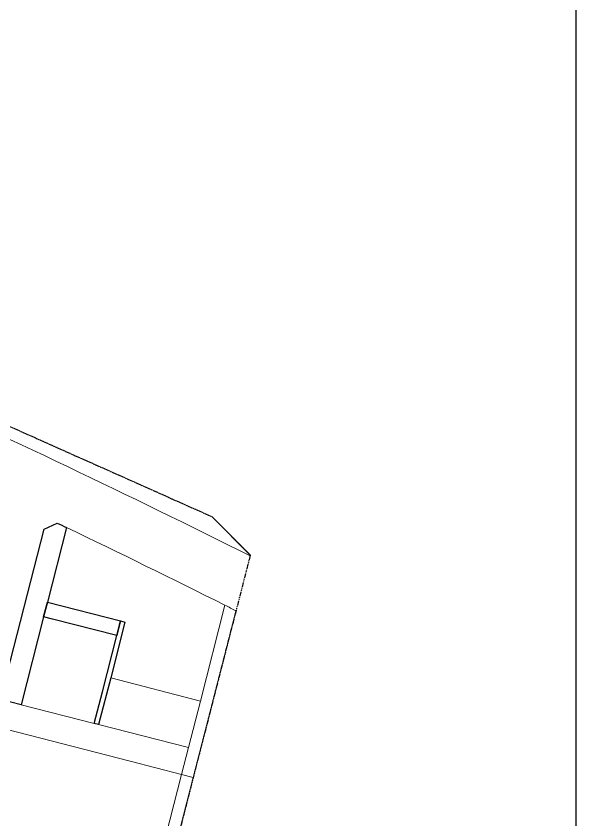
# Model space of a CAD drawing. Header units: centimetres. Extents: x -6122352 to 6876996, y -1694241 to 2592194.
# Drawn here: x -2755158 to -2384800, y -156000 to 375839 of the extents above; entities that cross this region are included whole.
import ezdxf

# ---------------------------------------------------------------- set-up
doc = ezdxf.new("R2010")
doc.units = ezdxf.units.CM
doc.header["$MEASUREMENT"] = 0
doc.linetypes.add('23585-XR-AR-DAMAC PLOT LIMITS$0$PHANTOM2', pattern=[1.25, 0.625, -0.125, 0.125, -0.125, 0.125, -0.125])
doc.layers.add('23585-XR-AR-DAMAC PLOT LIMITS$0$1-Open Space', color=7, linetype='Continuous', lineweight=5, true_color=0x90cf5a)
doc.layers.add('23585-XR-AR-DAMAC PLOT LIMITS$0$1-Utility', color=7, linetype='Continuous', lineweight=5, true_color=0x8db1ff)
doc.layers.add('23585-XR-AR-DAMAC PLOT LIMITS$0$1-Retail', color=10, linetype='Continuous', lineweight=5)
doc.layers.add('A-ANNO-TEXT', color=3, linetype='Continuous', lineweight=25)
for name, color, linetype in [('23585-XR-AR-DAMAC PLOT LIMITS$0$1-Utility Corridor', 44, 'Continuous'), ('23585-XR-AR-DAMAC PLOT LIMITS$0$PROJECT_LIMIT', 1, 'Continuous'), ('@MI-REF LAYER', 7, 'Continuous')]:
    doc.layers.add(name, color=color, linetype=linetype)
doc.layers.add('23585-XR-AR-DAMAC PLOT LIMITS$0$D-Phase New', color=7, linetype='Continuous', true_color=0x000080)

# ---------------------------------------------------------------- blocks, each defined once
blk = doc.blocks.new('23585-XR-AR-DAMAC PLOT LIMITS')
at = {"layer": '23585-XR-AR-DAMAC PLOT LIMITS$0$1-Open Space', "color": 251, "true_color": 0x636466}
blk.add_lwpolyline([(497765.25, 2770598.08), (497880.61, 2770648.18), (497887.92, 2770651.35), (497909.35, 2770660.66), (497971.49, 2770687.64), (498007.3, 2770689.12), (498007.6, 2770688.64, 0.020061), (497512.94, 2770477.04, 0.002758)], format="xyb", dxfattribs=at)
blk.add_lwpolyline([(498038.99, 2770640.54), (498090.26, 2770561.96), (498090.24, 2770561.95), (498083.58, 2770557.6), (498073.58, 2770572.93), (498056.26, 2770599.48), (498020.44, 2770654.37, -0.000306), (498028.07, 2770657.27)], format="xyb", close=True, dxfattribs=at)
blk.add_lwpolyline([(498054.27, 2770538.47), (498083.58, 2770557.6), (498073.58, 2770572.93), (498022.23, 2770539.42), (498019.72, 2770537.78), (497977.84, 2770510.46), (497966.12, 2770502.81), (497976.12, 2770487.48)], close=True, dxfattribs=at)
blk.add_lwpolyline([(498279.8, 2770271.46), (498090.26, 2770561.96), (498083.58, 2770557.6), (498146.42, 2770461.29)], dxfattribs=at)
at = {"layer": '23585-XR-AR-DAMAC PLOT LIMITS$0$1-Retail', "color": 251, "true_color": 0x636466}
blk.add_lwpolyline([(498056.26, 2770599.48), (498004.72, 2770566.25), (497983.98, 2770598.05), (497981.46, 2770596.41), (497939.59, 2770569.08), (497911.7, 2770611.83, -0.004376), (498020.44, 2770654.37)], format="xyb", close=True, dxfattribs=at)
at = {"layer": '23585-XR-AR-DAMAC PLOT LIMITS$0$1-Utility', "color": 251, "true_color": 0x636466}
for points in [[(498073.58, 2770572.93), (498022.23, 2770539.42), (498004.72, 2770566.25), (498056.26, 2770599.48)], [(498019.72, 2770537.78), (497977.84, 2770510.46), (497945.05, 2770560.71), (497950.16, 2770564.04), (497986.93, 2770588.03), (498007.86, 2770555.95)]]:
    blk.add_lwpolyline(points, close=True, dxfattribs=at)
blk.add_lwpolyline([(498083.58, 2770557.6), (498083.56, 2770557.59), (498054.27, 2770538.47), (497976.12, 2770487.48), (497983.86, 2770475.61, 0.058807), (497990.8, 2770468.79, -0.080575), (498003.57, 2770455.09, -0.093711), (498011.63, 2770434.9, 0.057431), (498012.77, 2770431.3), (498038.96, 2770391.17), (498064.08, 2770407.56), (498146.42, 2770461.29)], format="xyb", close=True, dxfattribs=at)
at = {"layer": '23585-XR-AR-DAMAC PLOT LIMITS$0$1-Utility Corridor', "color": 251, "true_color": 0x636466}
blk.add_lwpolyline([(497939.59, 2770569.08), (497945.05, 2770560.71), (497977.84, 2770510.46), (497966.12, 2770502.81), (497902.56, 2770600.21), (497905.43, 2770609.31, -0.000253), (497911.7, 2770611.83)], format="xyb", close=True, dxfattribs=at)
for points in [[(497986.93, 2770588.03), (497950.16, 2770564.04), (497945.05, 2770560.71), (497939.59, 2770569.08), (497981.46, 2770596.41)], [(498004.72, 2770566.25), (498022.23, 2770539.42), (498019.72, 2770537.78), (498007.86, 2770555.95), (497986.93, 2770588.03), (497981.46, 2770596.41), (497983.98, 2770598.05)]]:
    blk.add_lwpolyline(points, close=True, dxfattribs=at)
at = {"layer": '23585-XR-AR-DAMAC PLOT LIMITS$0$D-Phase New', "color": 8, "const_width": 0.1}
blk.add_lwpolyline([(498279.8, 2770271.46), (498007.3, 2770689.12), (497971.49, 2770687.64), (497909.35, 2770660.66), (497887.92, 2770651.35), (497880.61, 2770648.18), (497765.25, 2770598.08)], dxfattribs=at)
at = {"layer": '23585-XR-AR-DAMAC PLOT LIMITS$0$PROJECT_LIMIT', "linetype": '23585-XR-AR-DAMAC PLOT LIMITS$0$PHANTOM2', "ltscale": 5}
blk.add_lwpolyline([(497765.25, 2770598.08), (497880.61, 2770648.18), (497887.92, 2770651.35), (497909.35, 2770660.66), (497971.49, 2770687.64), (498007.3, 2770689.12), (498279.8, 2770271.46)], dxfattribs=at)
blk = doc.blocks.new('A$Cf093b529')
at = {"layer": 'A-ANNO-TEXT'}
blk.add_blockref('23585-XR-AR-DAMAC PLOT LIMITS', (-495391.99, -2768603.44), dxfattribs=at)

msp = doc.modelspace()

# ---------------------------------------------------------------- linework, layer by layer
msp.add_lwpolyline([(-6122351.86136, 919491.60987), (-2384799.55793, 919491.60987), (-2384799.55793, -1114642.83198), (-6122351.86136, -1114642.83198)], close=True)

# ---------------------------------------------------------------- block references
at = {"layer": '@MI-REF LAYER', "xscale": 999.9999999999999, "yscale": 999.9999999999999, "zscale": 999.9999999999999, "rotation": 312.4882903633292}
msp.add_blockref('A$Cf093b529', (-5904718.73535, 539022.72011), dxfattribs=at)

doc.saveas('drawing.dxf')
